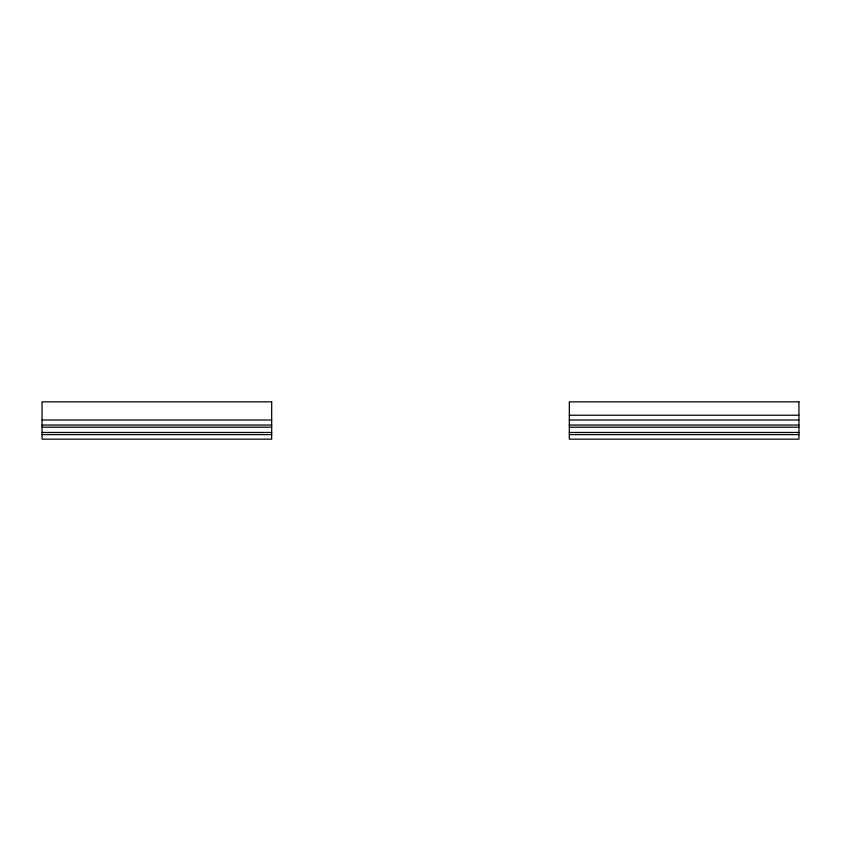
<?xml version="1.0" encoding="UTF-8"?>
<svg xmlns="http://www.w3.org/2000/svg" width="841" height="841" viewBox="0 0 841 841"><rect width="100%" height="100%" fill="white"/><g stroke="black" fill="none" stroke-linecap="round" stroke-linejoin="round"><path stroke-width="1.26" d="M569.325 415.233L798.95 415.233M42.05 420.016L271.675 420.016M569.325 420.016L798.95 420.016M42.05 425.041L271.675 425.041M569.325 425.041L798.95 425.041M42.05 427.196L271.675 427.196M569.325 427.196L798.95 427.196M42.05 432.463L271.675 432.463M569.325 432.463L798.95 432.463M42.05 434.608L271.675 434.608M569.325 434.608L798.95 434.608M271.675 401.84L42.05 401.84L42.05 439.16L271.675 439.16L271.675 401.84M798.95 401.84L569.325 401.84L569.325 439.16L798.95 439.16L798.95 401.84"/></g></svg>
